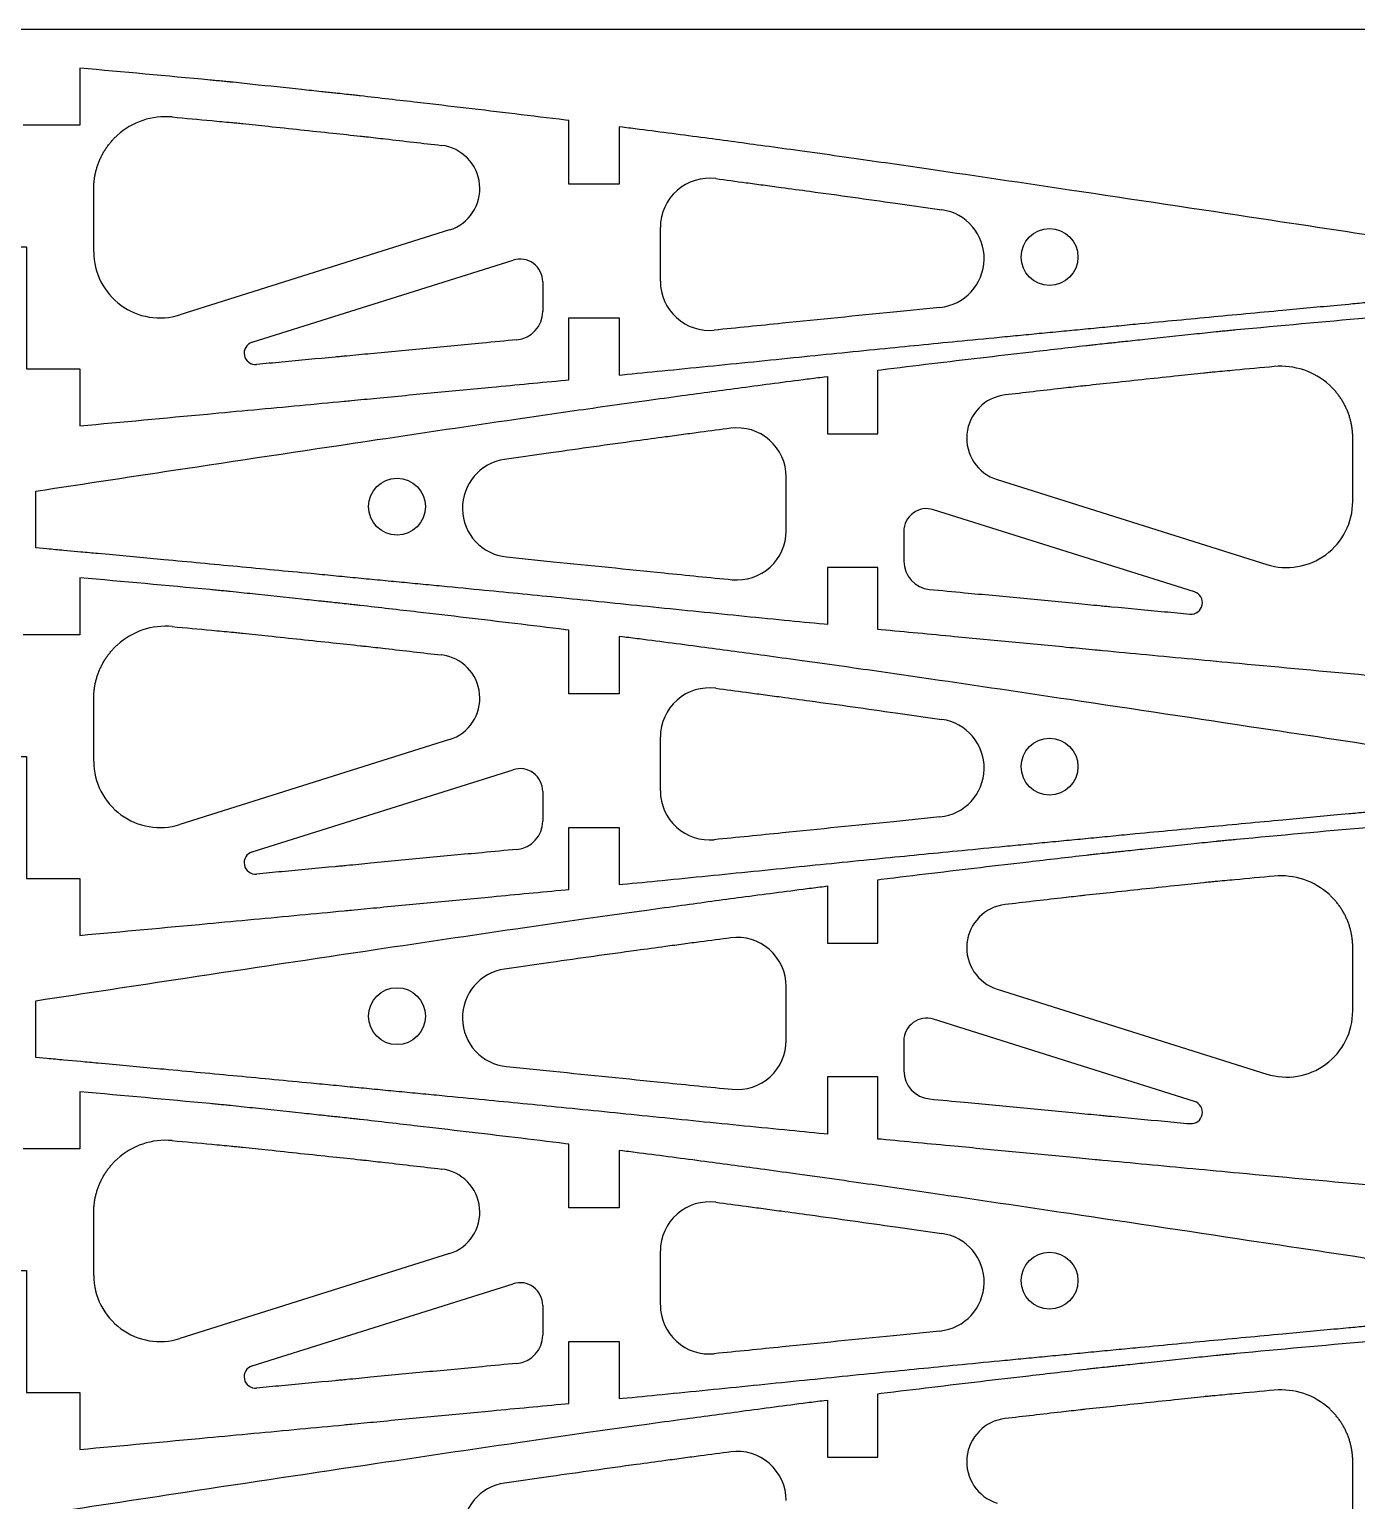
# Model space of a CAD drawing. Header units: millimetres. Extents: x -1485 to 1304, y -887 to 371.
# Drawn here: x 685.4 to 1002.6, y -638.6 to -287.2 of the extents above; entities that cross this region are included whole.
import ezdxf

# ---------------------------------------------------------------- set-up
doc = ezdxf.new("R2010")
doc.units = ezdxf.units.MM
doc.header["$MEASUREMENT"] = 0
doc.layers.add('Predeterminada', color=18, linetype='Continuous', true_color=0x000000)
doc.layers.add('Predeterminado', color=18, linetype='Continuous', true_color=0x000000)

msp = doc.modelspace()

# ---------------------------------------------------------------- linework, layer by layer
at = {"layer": 'Predeterminada'}
for p, q in [((700.827, -340.269), (700.827, -325.172)), ((892.457, -328.688), (903.526, -330.265)), ((785.83, -335.067), (721.389, -355.353)), ((836.226, -347.315), (836.226, -334.446)), ((903.048, -353.562), (891.923, -354.683)), ((1001.707, -399.893), (1001.707, -384.796)), ((810.077, -388.312), (799.008, -389.889)), ((866.308, -406.939), (866.308, -394.07)), ((916.704, -394.691), (981.145, -414.978)), ((799.486, -413.186), (810.611, -414.307)), ((700.827, -462.004), (700.827, -446.907)), ((892.457, -450.423), (903.526, -452)), ((785.83, -456.802), (721.389, -477.088)), ((836.226, -469.05), (836.226, -456.181)), ((903.048, -475.296), (891.923, -476.418)), ((1001.707, -521.628), (1001.707, -506.531)), ((810.077, -510.047), (799.008, -511.624)), ((866.308, -528.674), (866.308, -515.805)), ((916.704, -516.426), (981.145, -536.712)), ((799.486, -534.921), (810.611, -536.042)), ((700.827, -584.799), (700.827, -569.702)), ((892.457, -573.218), (903.526, -574.795)), ((785.83, -579.597), (721.389, -599.883)), ((836.226, -591.845), (836.226, -578.976)), ((903.048, -598.091), (891.923, -599.213)), ((1001.707, -644.423), (1001.707, -629.326)), ((810.077, -632.842), (799.008, -634.419))]:
    msp.add_line(p, q, dxfattribs=at)
msp.add_lwpolyline([(403.533, -887.157), (1303.533, -887.157), (1303.533, -287.157), (403.533, -287.157), (403.533, -887.157)], dxfattribs=at)
for centre, radius, start, end in [((718, -325.172), 17.173, 84.74276, 132.37127), ((782.714, -325.168), 10.377, 287.47424, 83.3643), ((847.963, -334.446), 11.737, 82.51689, 180), ((901.871, -341.884), 11.737, 275.75543, 81.89396), ((716.641, -340.269), 15.814, 180, 287.47424), ((847.963, -347.315), 11.737, 180, 275.65765), ((984.534, -384.796), 17.173, 47.62873, 95.25724), ((919.82, -384.793), 10.377, 96.6357, 252.52576), ((854.571, -394.07), 11.737, 360, 97.48311), ((800.663, -401.508), 11.737, 98.10604, 264.24457), ((985.893, -399.893), 15.814, 252.52576, 0), ((854.571, -406.939), 11.737, 264.34235, 0), ((718, -446.907), 17.173, 84.74276, 132.37127), ((782.714, -446.903), 10.377, 287.47424, 83.3643), ((847.963, -456.181), 11.737, 82.51689, 180), ((901.871, -463.619), 11.737, 275.75543, 81.89396), ((716.641, -462.004), 15.814, 180, 287.47424), ((847.963, -469.05), 11.737, 180, 275.65765), ((984.534, -506.531), 17.173, 47.62873, 95.25724), ((919.82, -506.528), 10.377, 96.6357, 252.52576), ((854.571, -515.805), 11.737, 360, 97.48311), ((800.663, -523.243), 11.737, 98.10604, 264.24457), ((985.893, -521.628), 15.814, 252.52576, 0), ((854.571, -528.674), 11.737, 264.34235, 0), ((718, -569.702), 17.173, 84.74276, 132.37127), ((782.714, -569.698), 10.377, 287.47424, 83.3643), ((847.963, -578.976), 11.737, 82.51689, 180), ((901.871, -586.414), 11.737, 275.75543, 81.89396), ((716.641, -584.799), 15.814, 180, 287.47424), ((847.963, -591.845), 11.737, 180, 275.65765), ((984.534, -629.326), 17.173, 47.62873, 95.25724), ((919.82, -629.323), 10.377, 96.6357, 252.52576), ((854.571, -638.6), 11.737, 360, 97.48311), ((800.663, -646.038), 11.737, 98.10604, 264.24457)]:
    msp.add_arc(centre, radius, start, end, dxfattribs=at)
for points, knots in [([(719.573, -308.071), (722.727, -308.361), (726.68, -308.728), (731.402, -309.168), (733.406, -309.359), (734.848, -309.491), (735.742, -309.576), (738.219, -309.838), (745.631, -310.628), (755.027, -311.627), (762.637, -312.437), (765.275, -312.717), (766.454, -312.849), (768.191, -313.047), (774.193, -313.735), (779.45, -314.341), (783.913, -314.86)], [148.9599069, 148.9599069, 148.9599069, 148.9599069, 158.4604445, 160.8689444, 163.1872867, 164.5016947, 165.2123769, 165.879842, 171.9748211, 187.5762289, 194.2246766, 194.9356944, 195.5346239, 197.7838013, 200.1792103, 213.6588645, 213.6588645, 213.6588645, 213.6588645]), ([(849.491, -322.809), (851.904, -323.126), (855.668, -323.624), (860.866, -324.322), (865.945, -325.009), (876.507, -326.443), (885.63, -327.716), (892.457, -328.688)], [134.960804, 134.960804, 134.960804, 134.960804, 142.2616306, 146.3508479, 150.6929455, 157.6383647, 178.326644, 178.326644, 178.326644, 178.326644]), ([(982.961, -367.695), (979.807, -367.985), (975.854, -368.353), (971.132, -368.792), (969.128, -368.983), (967.686, -369.116), (966.792, -369.2), (964.315, -369.463), (956.903, -370.253), (947.507, -371.251), (939.897, -372.062), (937.259, -372.341), (936.08, -372.474), (934.343, -372.672), (928.341, -373.359), (923.084, -373.966), (918.621, -374.485)], [148.9599069, 148.9599069, 148.9599069, 148.9599069, 158.4604445, 160.8689444, 163.1872867, 164.5016947, 165.2123769, 165.879842, 171.9748211, 187.5762289, 194.2246766, 194.9356944, 195.5346239, 197.7838013, 200.1792103, 213.6588645, 213.6588645, 213.6588645, 213.6588645]), ([(853.042, -382.433), (850.63, -382.75), (846.866, -383.249), (841.668, -383.946), (836.589, -384.633), (826.027, -386.067), (816.904, -387.34), (810.077, -388.312)], [134.960804, 134.960804, 134.960804, 134.960804, 142.2616306, 146.3508479, 150.6929455, 157.6383647, 178.326644, 178.326644, 178.326644, 178.326644]), ([(719.573, -429.806), (722.727, -430.096), (726.68, -430.463), (731.402, -430.903), (733.406, -431.094), (734.848, -431.226), (735.742, -431.311), (738.219, -431.573), (745.631, -432.363), (755.027, -433.361), (762.637, -434.172), (765.275, -434.452), (766.454, -434.584), (768.191, -434.782), (774.193, -435.469), (779.45, -436.076), (783.913, -436.595)], [148.9599069, 148.9599069, 148.9599069, 148.9599069, 158.4604445, 160.8689444, 163.1872867, 164.5016947, 165.2123769, 165.879842, 171.9748211, 187.5762289, 194.2246766, 194.9356944, 195.5346239, 197.7838013, 200.1792103, 213.6588645, 213.6588645, 213.6588645, 213.6588645]), ([(849.491, -444.544), (851.904, -444.861), (855.668, -445.359), (860.866, -446.056), (865.945, -446.743), (876.507, -448.178), (885.63, -449.45), (892.457, -450.423)], [134.960804, 134.960804, 134.960804, 134.960804, 142.2616306, 146.3508479, 150.6929455, 157.6383647, 178.326644, 178.326644, 178.326644, 178.326644]), ([(982.961, -489.43), (979.807, -489.72), (975.854, -490.088), (971.132, -490.527), (969.128, -490.718), (967.686, -490.851), (966.792, -490.935), (964.315, -491.198), (956.903, -491.987), (947.507, -492.986), (939.897, -493.797), (937.259, -494.076), (936.08, -494.209), (934.343, -494.407), (928.341, -495.094), (923.084, -495.7), (918.621, -496.22)], [148.9599069, 148.9599069, 148.9599069, 148.9599069, 158.4604445, 160.8689444, 163.1872867, 164.5016947, 165.2123769, 165.879842, 171.9748211, 187.5762289, 194.2246766, 194.9356944, 195.5346239, 197.7838013, 200.1792103, 213.6588645, 213.6588645, 213.6588645, 213.6588645]), ([(853.042, -504.168), (850.63, -504.485), (846.866, -504.984), (841.668, -505.681), (836.589, -506.368), (826.027, -507.802), (816.904, -509.075), (810.077, -510.047)], [134.960804, 134.960804, 134.960804, 134.960804, 142.2616306, 146.3508479, 150.6929455, 157.6383647, 178.326644, 178.326644, 178.326644, 178.326644]), ([(719.573, -552.601), (722.727, -552.891), (726.68, -553.258), (731.402, -553.698), (733.406, -553.889), (734.848, -554.021), (735.742, -554.106), (738.219, -554.368), (745.631, -555.158), (755.027, -556.156), (762.637, -556.967), (765.275, -557.247), (766.454, -557.379), (768.191, -557.577), (774.193, -558.264), (779.45, -558.871), (783.913, -559.39)], [148.9599069, 148.9599069, 148.9599069, 148.9599069, 158.4604445, 160.8689444, 163.1872867, 164.5016947, 165.2123769, 165.879842, 171.9748211, 187.5762289, 194.2246766, 194.9356944, 195.5346239, 197.7838013, 200.1792103, 213.6588645, 213.6588645, 213.6588645, 213.6588645]), ([(849.491, -567.339), (851.904, -567.656), (855.668, -568.154), (860.866, -568.852), (865.945, -569.538), (876.507, -570.973), (885.63, -572.246), (892.457, -573.218)], [134.960804, 134.960804, 134.960804, 134.960804, 142.2616306, 146.3508479, 150.6929455, 157.6383647, 178.326644, 178.326644, 178.326644, 178.326644]), ([(982.961, -612.225), (979.807, -612.515), (975.854, -612.883), (971.132, -613.322), (969.128, -613.513), (967.686, -613.646), (966.792, -613.73), (964.315, -613.993), (956.903, -614.782), (947.507, -615.781), (939.897, -616.592), (937.259, -616.871), (936.08, -617.004), (934.343, -617.202), (928.341, -617.889), (923.084, -618.495), (918.621, -619.015)], [148.9599069, 148.9599069, 148.9599069, 148.9599069, 158.4604445, 160.8689444, 163.1872867, 164.5016947, 165.2123769, 165.879842, 171.9748211, 187.5762289, 194.2246766, 194.9356944, 195.5346239, 197.7838013, 200.1792103, 213.6588645, 213.6588645, 213.6588645, 213.6588645]), ([(853.042, -626.963), (850.63, -627.28), (846.866, -627.779), (841.668, -628.476), (836.589, -629.163), (826.027, -630.597), (816.904, -631.87), (810.077, -632.842)], [134.960804, 134.960804, 134.960804, 134.960804, 142.2616306, 146.3508479, 150.6929455, 157.6383647, 178.326644, 178.326644, 178.326644, 178.326644])]:
    msp.add_open_spline(points, degree=3, knots=knots, dxfattribs=at)
for points in [[(700.827, -325.172), (700.827, -317.592), (706.426, -312.484)], [(1001.707, -384.796), (1001.707, -377.217), (996.108, -372.109)], [(700.827, -446.907), (700.827, -439.327), (706.426, -434.219)], [(1001.707, -506.531), (1001.707, -498.952), (996.108, -493.844)], [(700.827, -569.702), (700.827, -562.122), (706.426, -557.014)], [(1001.707, -629.326), (1001.707, -621.747), (996.108, -616.639)]]:
    msp.add_rational_spline(points, [1, 0.914859239007, 1], degree=2, dxfattribs=at)
for points in [[(891.923, -354.683), (883.085, -355.574), (874.242, -356.475), (865.394, -357.367)], [(865.394, -357.367), (859.971, -357.914), (854.545, -358.457), (849.12, -358.994)], [(810.611, -414.307), (819.449, -415.198), (828.292, -416.099), (837.14, -416.991)], [(837.14, -416.991), (842.562, -417.538), (847.989, -418.081), (853.414, -418.619)], [(891.923, -476.418), (883.085, -477.309), (874.242, -478.21), (865.394, -479.102)], [(865.394, -479.102), (859.971, -479.649), (854.545, -480.192), (849.12, -480.729)], [(810.611, -536.042), (819.449, -536.933), (828.292, -537.834), (837.14, -538.726)], [(837.14, -538.726), (842.562, -539.273), (847.989, -539.816), (853.414, -540.354)], [(891.923, -599.213), (883.085, -600.104), (874.242, -601.005), (865.394, -601.897)], [(865.394, -601.897), (859.971, -602.444), (854.545, -602.987), (849.12, -603.524)]]:
    msp.add_open_spline(points, degree=3, dxfattribs=at)
at = {"layer": 'Predeterminado'}
for p, q in [((697.525, -296.42), (697.525, -310.012)), ((697.525, -310.012), (683.933, -310.012)), ((738.661, -361.901), (801.048, -342.261)), ((808.117, -347.447), (808.117, -354.534)), ((998.027, -353.006), (1000.734, -352.756)), ((686.949, -411.012), (686.949, -397.459)), ((963.873, -421.525), (901.486, -401.886)), ((894.417, -407.072), (894.417, -414.159)), ((689.619, -411.258), (686.949, -411.012)), ((697.74, -412.005), (693.68, -411.631)), ((704.507, -412.63), (701.8, -412.38)), ((697.525, -418.155), (697.525, -431.747)), ((697.525, -431.747), (683.933, -431.747)), ((738.661, -483.636), (801.048, -463.996)), ((808.117, -469.182), (808.117, -476.269)), ((998.027, -474.741), (1000.734, -474.491)), ((686.949, -532.747), (686.949, -519.194)), ((963.873, -543.26), (901.486, -523.621)), ((894.417, -528.806), (894.417, -535.894)), ((689.619, -532.993), (686.949, -532.747)), ((697.74, -533.74), (693.68, -533.366)), ((704.507, -534.365), (701.8, -534.115)), ((697.525, -540.95), (697.525, -554.542)), ((697.525, -554.542), (683.933, -554.542)), ((738.661, -606.431), (801.048, -586.791)), ((808.117, -591.977), (808.117, -599.064)), ((998.027, -597.536), (1000.734, -597.286))]:
    msp.add_line(p, q, dxfattribs=at)
for points in [[(827.145, -310.519), (826.349, -310.423), (826.349, -324.111), (814.349, -324.111), (814.349, -308.914), (813.554, -308.821)], [(679.855, -383.437), (681.651, -383.277), (681.651, -339.132), (684.729, -339.132), (684.729, -368.253), (697.525, -368.253), (697.525, -381.845)], [(813.554, -370.942), (814.349, -370.866), (814.349, -356.047), (826.349, -356.047), (826.349, -369.715), (827.145, -369.639)], [(875.389, -370.144), (876.185, -370.048), (876.185, -383.735), (888.185, -383.735), (888.185, -368.538), (888.98, -368.446)], [(888.98, -430.566), (888.185, -430.49), (888.185, -415.671), (876.185, -415.671), (876.185, -429.339), (875.389, -429.263)], [(827.145, -432.254), (826.349, -432.158), (826.349, -445.846), (814.349, -445.846), (814.349, -430.648), (813.554, -430.556)], [(679.855, -505.172), (681.651, -505.012), (681.651, -460.867), (684.729, -460.867), (684.729, -489.988), (697.525, -489.988), (697.525, -503.58)], [(813.554, -492.677), (814.349, -492.6), (814.349, -477.782), (826.349, -477.782), (826.349, -491.45), (827.145, -491.373)], [(875.389, -491.879), (876.185, -491.783), (876.185, -505.47), (888.185, -505.47), (888.185, -490.273), (888.98, -490.181)], [(888.98, -552.301), (888.185, -552.225), (888.185, -537.406), (876.185, -537.406), (876.185, -551.074), (875.389, -550.998)], [(827.145, -555.049), (826.349, -554.953), (826.349, -568.641), (814.349, -568.641), (814.349, -553.443), (813.554, -553.351)], [(679.855, -627.967), (681.651, -627.807), (681.651, -583.662), (684.729, -583.662), (684.729, -612.783), (697.525, -612.783), (697.525, -626.375)], [(813.554, -615.472), (814.349, -615.396), (814.349, -600.577), (826.349, -600.577), (826.349, -614.245), (827.145, -614.168)], [(875.389, -614.674), (876.185, -614.578), (876.185, -628.265), (888.185, -628.265), (888.185, -613.068), (888.98, -612.976)]]:
    msp.add_lwpolyline(points, dxfattribs=at)
for centre in [(929.24, -341.524), (773.294, -401.148), (929.24, -463.259), (773.294, -522.883), (929.24, -586.054)]:
    msp.add_circle(centre, 6.796, dxfattribs=at)
for centre, radius, start, end in [((802.68, -347.447), 5.437, 360, 107.47424), ((801.321, -354.534), 6.796, 275.39688, 360), ((739.477, -364.494), 2.718, 107.47424, 275.35146), ((899.854, -407.072), 5.437, 72.52576, 180), ((901.213, -414.159), 6.796, 180, 264.60312), ((963.057, -424.118), 2.718, 264.64854, 72.52576), ((802.68, -469.182), 5.437, 360, 107.47424), ((801.321, -476.269), 6.796, 275.39688, 360), ((739.477, -486.229), 2.718, 107.47424, 275.35146), ((899.854, -528.806), 5.437, 72.52576, 180), ((901.213, -535.894), 6.796, 180, 264.60312), ((963.057, -545.853), 2.718, 264.64854, 72.52576), ((802.68, -591.977), 5.437, 360, 107.47424), ((801.321, -599.064), 6.796, 275.39688, 360), ((739.477, -609.024), 2.718, 107.47424, 275.35146)]:
    msp.add_arc(centre, radius, start, end, dxfattribs=at)
for points, knots in [([(813.554, -308.821), (809.512, -308.324), (797.733, -306.895), (781.39, -304.974), (768.668, -303.511), (763.178, -302.884), (761.547, -302.703), (759.917, -302.534), (758.265, -302.356), (756.79, -302.2), (754.169, -301.921), (748.161, -301.282), (740.925, -300.512), (735.194, -299.902), (733.277, -299.698), (732.901, -299.659), (732.093, -299.576), (731.151, -299.492), (729.895, -299.373), (718.773, -298.331), (707.888, -297.327), (697.525, -296.42)], [2555.6429407, 2555.6429407, 2555.6429407, 2555.6429407, 2564.6314321, 2581.8313514, 2591.9654899, 2592.8965234, 2594.0287304, 2595.5866974, 2596.5130523, 2597.69618, 2598.8605921, 2602.3321705, 2611.0316548, 2614.9215758, 2615.0536716, 2615.2867808, 2615.7568802, 2616.8446683, 2617.3760542, 2618.5396706, 2641.5025284, 2641.5025284, 2641.5025284, 2641.5025284]), ([(1015.585, -337.834), (1003.672, -336.025), (976.485, -331.905), (938.243, -326.147), (906.16, -321.388), (886.26, -318.509), (875.82, -317.036), (868.34, -315.996), (859.199, -314.744), (846.429, -313.017), (835.089, -311.532), (828.503, -310.692), (827.145, -310.519)], [2373.0591689, 2373.0591689, 2373.0591689, 2373.0591689, 2399.6542438, 2433.7527783, 2458.4197616, 2471.2430468, 2478.1357662, 2481.6919292, 2487.9108373, 2498.500419, 2510.1345391, 2513.1553287, 2513.1553287, 2513.1553287, 2513.1553287]), ([(827.145, -369.639), (830.309, -369.331), (837.11, -368.666), (851.189, -367.267), (865.539, -365.814), (879.685, -364.38), (889.617, -363.38), (899.178, -362.431), (908.704, -361.503), (916.866, -360.715), (923.663, -360.061), (927.926, -359.651), (931.352, -359.321), (934.807, -358.989), (939.176, -358.567), (944.459, -358.057), (950.945, -357.432), (958.584, -356.701), (970.305, -355.59), (983.453, -354.357), (993.671, -353.409), (998.027, -353.006)], [2223.7940404, 2223.7940404, 2223.7940404, 2223.7940404, 2230.8097026, 2238.8775729, 2255.0238197, 2262.6434049, 2270.2629901, 2277.0569198, 2283.8508495, 2291.3874908, 2295.1558114, 2298.9241321, 2300.839079, 2302.754026, 2306.5839198, 2310.5270211, 2314.4701223, 2320.9670095, 2327.4638967, 2340.4576711, 2350.1144086, 2350.1144086, 2350.1144086, 2350.1144086]), ([(888.98, -368.446), (893.022, -367.949), (904.801, -366.519), (921.144, -364.599), (933.866, -363.135), (939.356, -362.508), (940.987, -362.327), (942.617, -362.159), (944.269, -361.98), (945.744, -361.825), (948.365, -361.545), (954.373, -360.906), (961.609, -360.136), (967.34, -359.526), (969.257, -359.323), (969.633, -359.283), (970.441, -359.2), (971.383, -359.117), (972.638, -358.997), (983.761, -357.955), (994.646, -356.951), (1005.009, -356.044)], [2555.6429407, 2555.6429407, 2555.6429407, 2555.6429407, 2564.6314321, 2581.8313514, 2591.9654899, 2592.8965234, 2594.0287304, 2595.5866974, 2596.5130523, 2597.69618, 2598.8605921, 2602.3321705, 2611.0316548, 2614.9215758, 2615.0536716, 2615.2867808, 2615.7568802, 2616.8446683, 2617.3760542, 2618.5396706, 2641.5025284, 2641.5025284, 2641.5025284, 2641.5025284]), ([(801.96, -361.3), (799.178, -361.563), (791.958, -362.245), (780.302, -363.353), (770.48, -364.292), (764.147, -364.9), (761.786, -365.127), (759.908, -365.305), (754.739, -365.792), (748.013, -366.424), (741.753, -367.011), (739.731, -367.2)], [-78.2692477, -78.2692477, -78.2692477, -78.2692477, -72.0997204, -62.2625414, -52.4253625, -50.3226817, -48.220001, -47.1891338, -46.1582666, -36.761198, -32.2786207, -32.2786207, -32.2786207, -32.2786207]), ([(686.949, -397.459), (698.862, -395.65), (726.049, -391.53), (764.291, -385.772), (796.374, -381.013), (816.274, -378.134), (826.714, -376.66), (834.194, -375.621), (843.335, -374.368), (856.105, -372.642), (867.445, -371.157), (874.031, -370.316), (875.389, -370.144)], [2373.0591689, 2373.0591689, 2373.0591689, 2373.0591689, 2399.6542438, 2433.7527783, 2458.4197616, 2471.2430468, 2478.1357662, 2481.6919292, 2487.9108373, 2498.500419, 2510.1345391, 2513.1553287, 2513.1553287, 2513.1553287, 2513.1553287]), ([(697.525, -381.845), (707.679, -380.92), (725.2, -379.299), (746.243, -377.329), (757.708, -376.251), (762.817, -375.77), (765.413, -375.52), (772.022, -374.885), (782.209, -373.911), (797.245, -372.482), (807.694, -371.498), (813.554, -370.942)], [2095.9643306, 2095.9643306, 2095.9643306, 2095.9643306, 2118.4708712, 2134.8018568, 2142.6143226, 2143.8889188, 2146.1293054, 2148.369692, 2158.5433718, 2168.7170516, 2181.708436, 2181.708436, 2181.708436, 2181.708436]), ([(875.389, -429.263), (872.225, -428.956), (865.424, -428.29), (851.345, -426.891), (836.995, -425.439), (822.849, -424.004), (812.917, -423.004), (803.356, -422.056), (793.83, -421.128), (785.668, -420.34), (778.871, -419.685), (774.608, -419.275), (771.182, -418.946), (767.727, -418.613), (763.358, -418.192), (758.075, -417.682), (751.589, -417.056), (743.95, -416.325), (732.229, -415.214), (719.081, -413.982), (708.863, -413.033), (704.507, -412.63)], [2223.7940404, 2223.7940404, 2223.7940404, 2223.7940404, 2230.8097026, 2238.8775729, 2255.0238197, 2262.6434049, 2270.2629901, 2277.0569198, 2283.8508495, 2291.3874908, 2295.1558114, 2298.9241321, 2300.839079, 2302.754026, 2306.5839198, 2310.5270211, 2314.4701223, 2320.9670095, 2327.4638967, 2340.4576711, 2350.1144086, 2350.1144086, 2350.1144086, 2350.1144086]), ([(813.554, -430.556), (809.512, -430.059), (797.733, -428.63), (781.39, -426.709), (768.668, -425.246), (763.178, -424.619), (761.547, -424.438), (759.917, -424.269), (758.265, -424.091), (756.79, -423.935), (754.169, -423.655), (748.161, -423.017), (740.925, -422.247), (735.194, -421.637), (733.277, -421.433), (732.901, -421.394), (732.093, -421.311), (731.151, -421.227), (729.895, -421.107), (718.773, -420.066), (707.888, -419.062), (697.525, -418.155)], [2555.6429407, 2555.6429407, 2555.6429407, 2555.6429407, 2564.6314321, 2581.8313514, 2591.9654899, 2592.8965234, 2594.0287304, 2595.5866974, 2596.5130523, 2597.69618, 2598.8605921, 2602.3321705, 2611.0316548, 2614.9215758, 2615.0536716, 2615.2867808, 2615.7568802, 2616.8446683, 2617.3760542, 2618.5396706, 2641.5025284, 2641.5025284, 2641.5025284, 2641.5025284]), ([(900.574, -420.925), (903.356, -421.187), (910.576, -421.869), (922.232, -422.977), (932.054, -423.916), (938.387, -424.524), (940.748, -424.752), (942.626, -424.93), (947.795, -425.416), (954.521, -426.048), (960.781, -426.635), (962.803, -426.825)], [-78.2692477, -78.2692477, -78.2692477, -78.2692477, -72.0997204, -62.2625414, -52.4253625, -50.3226817, -48.220001, -47.1891338, -46.1582666, -36.761198, -32.2786207, -32.2786207, -32.2786207, -32.2786207]), ([(1015.585, -459.569), (1003.672, -457.76), (976.485, -453.64), (938.243, -447.882), (906.16, -443.123), (886.26, -440.244), (875.82, -438.771), (868.34, -437.731), (859.199, -436.479), (846.429, -434.752), (835.089, -433.267), (828.503, -432.426), (827.145, -432.254)], [2373.0591689, 2373.0591689, 2373.0591689, 2373.0591689, 2399.6542438, 2433.7527783, 2458.4197616, 2471.2430468, 2478.1357662, 2481.6919292, 2487.9108373, 2498.500419, 2510.1345391, 2513.1553287, 2513.1553287, 2513.1553287, 2513.1553287]), ([(1005.009, -441.47), (994.855, -440.545), (977.334, -438.924), (956.291, -436.953), (944.826, -435.875), (939.717, -435.394), (937.121, -435.144), (930.512, -434.51), (920.325, -433.535), (905.289, -432.107), (894.84, -431.123), (888.98, -430.566)], [2095.9643306, 2095.9643306, 2095.9643306, 2095.9643306, 2118.4708712, 2134.8018568, 2142.6143226, 2143.8889188, 2146.1293054, 2148.369692, 2158.5433718, 2168.7170516, 2181.708436, 2181.708436, 2181.708436, 2181.708436]), ([(827.145, -491.373), (830.309, -491.066), (837.11, -490.4), (851.189, -489.002), (865.539, -487.549), (879.685, -486.114), (889.617, -485.115), (899.178, -484.166), (908.704, -483.238), (916.866, -482.45), (923.663, -481.796), (927.926, -481.386), (931.352, -481.056), (934.807, -480.724), (939.176, -480.302), (944.459, -479.792), (950.945, -479.167), (958.584, -478.436), (970.305, -477.324), (983.453, -476.092), (993.671, -475.144), (998.027, -474.741)], [2223.7940404, 2223.7940404, 2223.7940404, 2223.7940404, 2230.8097026, 2238.8775729, 2255.0238197, 2262.6434049, 2270.2629901, 2277.0569198, 2283.8508495, 2291.3874908, 2295.1558114, 2298.9241321, 2300.839079, 2302.754026, 2306.5839198, 2310.5270211, 2314.4701223, 2320.9670095, 2327.4638967, 2340.4576711, 2350.1144086, 2350.1144086, 2350.1144086, 2350.1144086]), ([(888.98, -490.181), (893.022, -489.684), (904.801, -488.254), (921.144, -486.334), (933.866, -484.87), (939.356, -484.243), (940.987, -484.062), (942.617, -483.894), (944.269, -483.715), (945.744, -483.56), (948.365, -483.28), (954.373, -482.641), (961.609, -481.871), (967.34, -481.261), (969.257, -481.058), (969.633, -481.018), (970.441, -480.935), (971.383, -480.852), (972.638, -480.732), (983.761, -479.69), (994.646, -478.686), (1005.009, -477.779)], [2555.6429407, 2555.6429407, 2555.6429407, 2555.6429407, 2564.6314321, 2581.8313514, 2591.9654899, 2592.8965234, 2594.0287304, 2595.5866974, 2596.5130523, 2597.69618, 2598.8605921, 2602.3321705, 2611.0316548, 2614.9215758, 2615.0536716, 2615.2867808, 2615.7568802, 2616.8446683, 2617.3760542, 2618.5396706, 2641.5025284, 2641.5025284, 2641.5025284, 2641.5025284]), ([(801.96, -483.035), (799.178, -483.298), (791.958, -483.98), (780.302, -485.087), (770.48, -486.027), (764.147, -486.635), (761.786, -486.862), (759.908, -487.04), (754.739, -487.526), (748.013, -488.159), (741.753, -488.746), (739.731, -488.935)], [-78.2692477, -78.2692477, -78.2692477, -78.2692477, -72.0997204, -62.2625414, -52.4253625, -50.3226817, -48.220001, -47.1891338, -46.1582666, -36.761198, -32.2786207, -32.2786207, -32.2786207, -32.2786207]), ([(686.949, -519.194), (698.862, -517.385), (726.049, -513.265), (764.291, -507.506), (796.374, -502.748), (816.274, -499.869), (826.714, -498.395), (834.194, -497.356), (843.335, -496.103), (856.105, -494.377), (867.445, -492.891), (874.031, -492.051), (875.389, -491.879)], [2373.0591689, 2373.0591689, 2373.0591689, 2373.0591689, 2399.6542438, 2433.7527783, 2458.4197616, 2471.2430468, 2478.1357662, 2481.6919292, 2487.9108373, 2498.500419, 2510.1345391, 2513.1553287, 2513.1553287, 2513.1553287, 2513.1553287]), ([(697.525, -503.58), (707.679, -502.655), (725.2, -501.034), (746.243, -499.064), (757.708, -497.985), (762.817, -497.505), (765.413, -497.255), (772.022, -496.62), (782.209, -495.646), (797.245, -494.217), (807.694, -493.233), (813.554, -492.677)], [2095.9643306, 2095.9643306, 2095.9643306, 2095.9643306, 2118.4708712, 2134.8018568, 2142.6143226, 2143.8889188, 2146.1293054, 2148.369692, 2158.5433718, 2168.7170516, 2181.708436, 2181.708436, 2181.708436, 2181.708436]), ([(875.389, -550.998), (872.225, -550.691), (865.424, -550.025), (851.345, -548.626), (836.995, -547.174), (822.849, -545.739), (812.917, -544.739), (803.356, -543.791), (793.83, -542.863), (785.668, -542.075), (778.871, -541.42), (774.608, -541.01), (771.182, -540.681), (767.727, -540.348), (763.358, -539.927), (758.075, -539.416), (751.589, -538.791), (743.95, -538.06), (732.229, -536.949), (719.081, -535.717), (708.863, -534.768), (704.507, -534.365)], [2223.7940404, 2223.7940404, 2223.7940404, 2223.7940404, 2230.8097026, 2238.8775729, 2255.0238197, 2262.6434049, 2270.2629901, 2277.0569198, 2283.8508495, 2291.3874908, 2295.1558114, 2298.9241321, 2300.839079, 2302.754026, 2306.5839198, 2310.5270211, 2314.4701223, 2320.9670095, 2327.4638967, 2340.4576711, 2350.1144086, 2350.1144086, 2350.1144086, 2350.1144086]), ([(813.554, -553.351), (809.512, -552.854), (797.733, -551.425), (781.39, -549.504), (768.668, -548.041), (763.178, -547.414), (761.547, -547.233), (759.917, -547.064), (758.265, -546.886), (756.79, -546.73), (754.169, -546.451), (748.161, -545.812), (740.925, -545.042), (735.194, -544.432), (733.277, -544.228), (732.901, -544.189), (732.093, -544.106), (731.151, -544.022), (729.895, -543.902), (718.773, -542.861), (707.888, -541.857), (697.525, -540.95)], [2555.6429407, 2555.6429407, 2555.6429407, 2555.6429407, 2564.6314321, 2581.8313514, 2591.9654899, 2592.8965234, 2594.0287304, 2595.5866974, 2596.5130523, 2597.69618, 2598.8605921, 2602.3321705, 2611.0316548, 2614.9215758, 2615.0536716, 2615.2867808, 2615.7568802, 2616.8446683, 2617.3760542, 2618.5396706, 2641.5025284, 2641.5025284, 2641.5025284, 2641.5025284]), ([(900.574, -542.659), (903.356, -542.922), (910.576, -543.604), (922.232, -544.712), (932.054, -545.651), (938.387, -546.259), (940.748, -546.487), (942.626, -546.665), (947.795, -547.151), (954.521, -547.783), (960.781, -548.37), (962.803, -548.56)], [-78.2692477, -78.2692477, -78.2692477, -78.2692477, -72.0997204, -62.2625414, -52.4253625, -50.3226817, -48.220001, -47.1891338, -46.1582666, -36.761198, -32.2786207, -32.2786207, -32.2786207, -32.2786207]), ([(1015.585, -582.364), (1003.672, -580.555), (976.485, -576.435), (938.243, -570.677), (906.16, -565.918), (886.26, -563.039), (875.82, -561.566), (868.34, -560.526), (859.199, -559.274), (846.429, -557.547), (835.089, -556.062), (828.503, -555.222), (827.145, -555.049)], [2373.0591689, 2373.0591689, 2373.0591689, 2373.0591689, 2399.6542438, 2433.7527783, 2458.4197616, 2471.2430468, 2478.1357662, 2481.6919292, 2487.9108373, 2498.500419, 2510.1345391, 2513.1553287, 2513.1553287, 2513.1553287, 2513.1553287]), ([(1005.009, -563.204), (994.855, -562.28), (977.334, -560.659), (956.291, -558.688), (944.826, -557.61), (939.717, -557.129), (937.121, -556.879), (930.512, -556.244), (920.325, -555.27), (905.289, -553.842), (894.84, -552.858), (888.98, -552.301)], [2095.9643306, 2095.9643306, 2095.9643306, 2095.9643306, 2118.4708712, 2134.8018568, 2142.6143226, 2143.8889188, 2146.1293054, 2148.369692, 2158.5433718, 2168.7170516, 2181.708436, 2181.708436, 2181.708436, 2181.708436]), ([(827.145, -614.168), (830.309, -613.861), (837.11, -613.195), (851.189, -611.797), (865.539, -610.344), (879.685, -608.909), (889.617, -607.91), (899.178, -606.961), (908.704, -606.033), (916.866, -605.245), (923.663, -604.591), (927.926, -604.181), (931.352, -603.851), (934.807, -603.519), (939.176, -603.097), (944.459, -602.587), (950.945, -601.962), (958.584, -601.231), (970.305, -600.119), (983.453, -598.887), (993.671, -597.939), (998.027, -597.536)], [2223.7940404, 2223.7940404, 2223.7940404, 2223.7940404, 2230.8097026, 2238.8775729, 2255.0238197, 2262.6434049, 2270.2629901, 2277.0569198, 2283.8508495, 2291.3874908, 2295.1558114, 2298.9241321, 2300.839079, 2302.754026, 2306.5839198, 2310.5270211, 2314.4701223, 2320.9670095, 2327.4638967, 2340.4576711, 2350.1144086, 2350.1144086, 2350.1144086, 2350.1144086]), ([(888.98, -612.976), (893.022, -612.479), (904.801, -611.049), (921.144, -609.129), (933.866, -607.665), (939.356, -607.038), (940.987, -606.857), (942.617, -606.689), (944.269, -606.51), (945.744, -606.355), (948.365, -606.075), (954.373, -605.436), (961.609, -604.666), (967.34, -604.056), (969.257, -603.853), (969.633, -603.813), (970.441, -603.73), (971.383, -603.647), (972.638, -603.527), (983.761, -602.485), (994.646, -601.481), (1005.009, -600.574)], [2555.6429407, 2555.6429407, 2555.6429407, 2555.6429407, 2564.6314321, 2581.8313514, 2591.9654899, 2592.8965234, 2594.0287304, 2595.5866974, 2596.5130523, 2597.69618, 2598.8605921, 2602.3321705, 2611.0316548, 2614.9215758, 2615.0536716, 2615.2867808, 2615.7568802, 2616.8446683, 2617.3760542, 2618.5396706, 2641.5025284, 2641.5025284, 2641.5025284, 2641.5025284]), ([(801.96, -605.83), (799.178, -606.093), (791.958, -606.775), (780.302, -607.882), (770.48, -608.822), (764.147, -609.43), (761.786, -609.657), (759.908, -609.835), (754.739, -610.322), (748.013, -610.954), (741.753, -611.541), (739.731, -611.73)], [-78.2692477, -78.2692477, -78.2692477, -78.2692477, -72.0997204, -62.2625414, -52.4253625, -50.3226817, -48.220001, -47.1891338, -46.1582666, -36.761198, -32.2786207, -32.2786207, -32.2786207, -32.2786207]), ([(686.949, -641.989), (698.862, -640.18), (726.049, -636.06), (764.291, -630.302), (796.374, -625.543), (816.274, -622.664), (826.714, -621.19), (834.194, -620.151), (843.335, -618.898), (856.105, -617.172), (867.445, -615.687), (874.031, -614.846), (875.389, -614.674)], [2373.0591689, 2373.0591689, 2373.0591689, 2373.0591689, 2399.6542438, 2433.7527783, 2458.4197616, 2471.2430468, 2478.1357662, 2481.6919292, 2487.9108373, 2498.500419, 2510.1345391, 2513.1553287, 2513.1553287, 2513.1553287, 2513.1553287]), ([(697.525, -626.375), (707.679, -625.45), (725.2, -623.829), (746.243, -621.859), (757.708, -620.781), (762.817, -620.3), (765.413, -620.05), (772.022, -619.415), (782.209, -618.441), (797.245, -617.012), (807.694, -616.028), (813.554, -615.472)], [2095.9643306, 2095.9643306, 2095.9643306, 2095.9643306, 2118.4708712, 2134.8018568, 2142.6143226, 2143.8889188, 2146.1293054, 2148.369692, 2158.5433718, 2168.7170516, 2181.708436, 2181.708436, 2181.708436, 2181.708436])]:
    msp.add_open_spline(points, degree=3, knots=knots, dxfattribs=at)
for points in [[(1000.734, -352.756), (1002.087, -352.631), (1003.441, -352.506), (1004.794, -352.381)], [(693.68, -411.631), (692.326, -411.507), (690.973, -411.382), (689.619, -411.258)], [(701.8, -412.38), (700.447, -412.255), (699.093, -412.13), (697.74, -412.005)], [(1000.734, -474.491), (1002.087, -474.366), (1003.441, -474.241), (1004.794, -474.116)], [(693.68, -533.366), (692.326, -533.242), (690.973, -533.117), (689.619, -532.993)], [(701.8, -534.115), (700.447, -533.99), (699.093, -533.865), (697.74, -533.74)], [(1000.734, -597.286), (1002.087, -597.161), (1003.441, -597.036), (1004.794, -596.911)]]:
    msp.add_open_spline(points, degree=3, dxfattribs=at)

doc.saveas('drawing.dxf')
